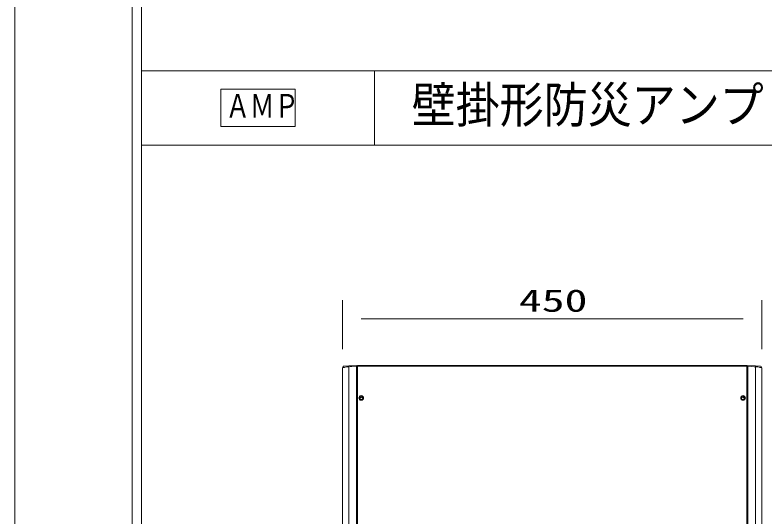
# Model space of a CAD drawing. Units: millimetres on the paper. Extents: x -401 to 401, y -280 to 280.
# Drawn here: x -400.6 to -320.2, y 72.2 to 126 of the extents above; entities that cross this region are included whole.
import ezdxf
from ezdxf.enums import TextEntityAlignment as Align

# ---------------------------------------------------------------- set-up
doc = ezdxf.new("R2010")
doc.units = ezdxf.units.MM
for name, color, linetype, lineweight in [('0-0_HOJO', 134, 'Continuous', 9), ('0-3_WAKU-M', 7, 'Continuous', 9), ('0-4_(J)SP', 7, 'Continuous', 9), ('0-5_GAIKEI', 4, 'Continuous', 9), ('0-6_SUNPO', 7, 'Continuous', 9), ('0-7_MOJI1', 7, 'Continuous', 9)]:
    doc.layers.add(name, color=color, linetype=linetype, lineweight=lineweight)
doc.styles.add('ＭＳ ゴシック', font='')
doc.styles.get('ＭＳ ゴシック').set_extended_font_data('MS Gothic')

msp = doc.modelspace()

# ---------------------------------------------------------------- linework, layer by layer
at = {"layer": '0-0_HOJO'}
msp.add_line((-400.595, -279.529), (-400.595, 279.529), dxfattribs=at)
at = {"layer": '0-3_WAKU-M', "color": 3}
msp.add_line((-387, 240), (-387, -240), dxfattribs=at)
at = {"layer": '0-3_WAKU-M'}
for p, q in [((-387, 120), (387, 120)), ((-362, 120), (-362, 112)), ((-387, 112), (387, 112))]:
    msp.add_line(p, q, dxfattribs=at)
at = {"layer": '0-3_WAKU-M', "color": 3}
msp.add_lwpolyline([(388, 241), (-388, 241), (-388, -241), (388, -241)], dxfattribs=at)
at = {"layer": '0-4_(J)SP'}
msp.add_lwpolyline([(-378.5, 114), (-378.5, 118), (-370.5, 118), (-370.5, 114)], close=True, dxfattribs=at)
at = {"layer": '0-5_GAIKEI'}
for p, q in [((-365.419, 88.085), (-365.419, 88.086)), ((-364.755, 22.096), (-364.755, 88.21)), ((-363.819, 88.254), (-322.018, 88.254)), ((-321.081, 88.21), (-321.081, 22.096)), ((-320.418, 88.085), (-320.418, 88.09)), ((-363.819, 87.353), (-363.919, 87.353)), ((-321.918, 87.353), (-322.018, 87.353)), ((-363.469, 84.853), (-363.584, 84.852)), ((-363.582, 84.876), (-363.519, 84.876)), ((-363.519, 84.876), (-363.519, 84.985)), ((-363.519, 84.953), (-363.287, 84.953)), ((-363.469, 84.853), (-363.469, 84.953)), ((-363.419, 84.903), (-363.469, 84.853)), ((-363.419, 84.903), (-363.419, 84.953)), ((-322.549, 84.953), (-322.318, 84.953)), ((-322.418, 84.953), (-322.418, 84.903)), ((-322.418, 84.903), (-322.368, 84.853)), ((-322.368, 84.953), (-322.368, 84.853)), ((-322.368, 84.853), (-322.253, 84.852)), ((-322.318, 84.876), (-322.318, 84.985)), ((-322.318, 84.876), (-322.255, 84.876)), ((-363.819, 73.353), (-363.919, 73.353)), ((-321.918, 73.353), (-322.018, 73.353)), ((-363.919, 72.403), (-363.819, 72.403)), ((-321.918, 72.403), (-322.018, 72.403)), ((-363.919, 72.203), (-363.819, 72.203)), ((-321.918, 72.203), (-322.018, 72.203))]:
    msp.add_line(p, q, dxfattribs=at)
at = {"layer": '0-5_GAIKEI', "color": 7}
for p, q in [((-365.419, 22.221), (-365.419, 88.085)), ((-364.755, 88.31), (-365.229, 88.285)), ((-363.919, 88.354), (-364.755, 88.31)), ((-363.919, 88.354), (-363.919, 60.883)), ((-363.819, 88.354), (-322.018, 88.354)), ((-363.819, 60.919), (-363.819, 88.354)), ((-322.018, 88.354), (-322.018, 22.103)), ((-321.918, 21.953), (-321.918, 88.354)), ((-321.081, 88.31), (-321.918, 88.354)), ((-320.608, 88.285), (-321.081, 88.31)), ((-320.418, 88.085), (-320.418, 22.221))]:
    msp.add_line(p, q, dxfattribs=at)
at = {"layer": '0-5_GAIKEI'}
for points in [[(-364.755, 88.21), (-364.854, 88.203), (-364.902, 88.198), (-364.994, 88.185), (-365.13, 88.161), (-365.214, 88.143), (-365.284, 88.126), (-365.342, 88.11), (-365.411, 88.088), (-365.418, 88.085), (-365.419, 88.085)], [(-364.755, 88.31), (-364.755, 88.31), (-364.755, 88.31), (-364.756, 88.309), (-364.756, 88.309), (-364.756, 88.307), (-364.757, 88.301), (-364.758, 88.28)], [(-363.919, 88.254), (-364.44, 88.226), (-364.602, 88.218), (-364.755, 88.21)], [(-321.081, 88.21), (-321.226, 88.217), (-321.55, 88.234), (-321.918, 88.254)], [(-321.079, 88.28), (-321.079, 88.302), (-321.08, 88.308), (-321.081, 88.31)], [(-320.418, 88.085), (-320.418, 88.085), (-320.419, 88.086), (-320.428, 88.089), (-320.497, 88.11), (-320.626, 88.144), (-320.704, 88.161), (-320.839, 88.185), (-320.934, 88.197), (-320.983, 88.203), (-321.081, 88.21)]]:
    msp.add_lwpolyline(points, dxfattribs=at)
for centre, radius in [((-363.419, 84.853), 0.25), ((-363.419, 84.853), 0.165), ((-322.418, 84.853), 0.25), ((-322.418, 84.853), 0.165)]:
    msp.add_circle(centre, radius, dxfattribs=at)
at = {"layer": '0-5_GAIKEI', "color": 7}
for centre, start, end in [((-365.218, 88.085), 137.93078, 179.5881), ((-365.219, 88.085), 93.00931, 137.92208), ((-320.618, 88.085), 42.07814, 86.99058), ((-320.618, 88.085), 1.20354, 42.07814)]:
    msp.add_arc(centre, 0.2, start, end, dxfattribs=at)
at = {"layer": '0-5_GAIKEI'}
for centre, radius, start, end in [((-363.477, 88.29), 1.28, 180.44153, 183.59882), ((-363.819, 88.154), 0.1, 90, 180.00001), ((-322.018, 88.154), 0.1, 0, 90), ((-322.222, 88.291), 1.143, 355.93744, 359.46788)]:
    msp.add_arc(centre, radius, start, end, dxfattribs=at)
at = {"layer": '0-6_SUNPO'}
for p, q in [((-365.419, 90.086), (-365.419, 95.354)), ((-320.418, 90.085), (-320.418, 95.354)), ((-363.419, 93.354), (-322.418, 93.354))]:
    msp.add_line(p, q, dxfattribs=at)

# ---------------------------------------------------------------- texts
at = {"layer": '0-4_(J)SP', "style": 'ＭＳ ゴシック', "width": 0.75}
msp.add_text('ＡＭＰ', height=2.566, dxfattribs=at).set_placement((-377.984, 114.173), align=Align.BOTTOM_LEFT)
at = {"layer": '0-6_SUNPO', "style": 'ＭＳ ゴシック', "width": 1.5}
msp.add_text('450', height=2.405, dxfattribs=at).set_placement((-346.49, 93.391), align=Align.BOTTOM_LEFT)
at = {"layer": '0-7_MOJI1', "style": 'ＭＳ ゴシック', "width": 0.9}
msp.add_text('壁掛形防災アンプ（１０局４２０Ｗ）', height=3.849, dxfattribs=at).set_placement((-358, 113.26), align=Align.BOTTOM_LEFT)

doc.saveas('drawing.dxf')
